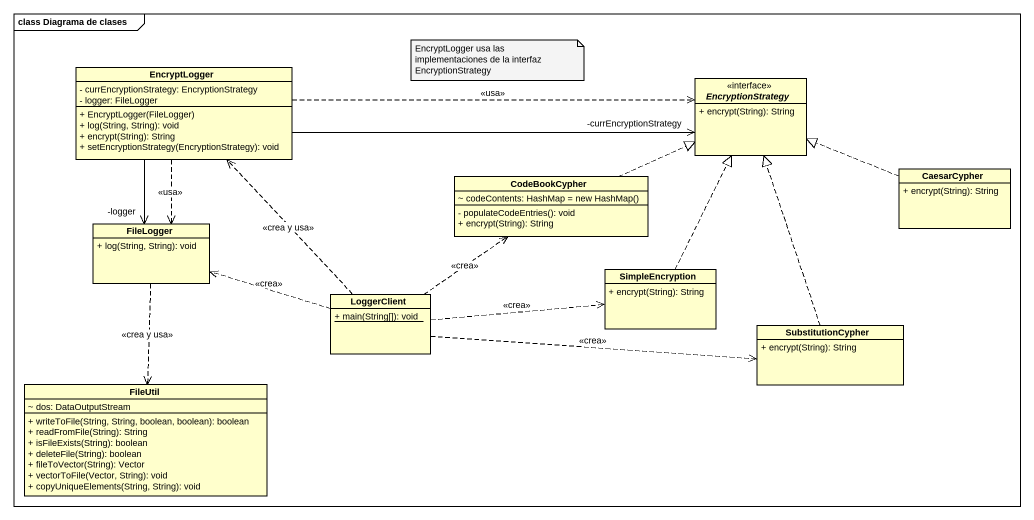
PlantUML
@startuml
mainframe class Diagrama de clases
hide circle
hide empty members
skinparam classAttributeIconSize 0
class EncryptLogger {
  - currEncryptionStrategy: EncryptionStrategy
  - logger: FileLogger
  + EncryptLogger(FileLogger)
  + log(String, String): void
  + encrypt(String): String
  + setEncryptionStrategy(EncryptionStrategy): void
}
interface EncryptionStrategy <<interface>> {
  + encrypt(String): String
}
class CodeBookCypher {
  {field} ~ codeContents: HashMap = new HashMap()
  - populateCodeEntries(): void
  + encrypt(String): String
}
class CaesarCypher {
  + encrypt(String): String
}
class FileLogger {
  + log(String, String): void
}
class SimpleEncryption {
  + encrypt(String): String
}
class LoggerClient {
  {static} + main(String[]): void
}
class SubstitutionCypher {
  + encrypt(String): String
}
class FileUtil {
  ~ dos: DataOutputStream
  + writeToFile(String, String, boolean, boolean): boolean
  + readFromFile(String): String
  + isFileExists(String): boolean
  + deleteFile(String): boolean
  + fileToVector(String): Vector
  + vectorToFile(Vector, String): void
  + copyUniqueElements(String, String): void
}
EncryptLogger -right-> "-currEncryptionStrategy" EncryptionStrategy
EncryptLogger .right.> EncryptionStrategy : <<usa>>
EncryptLogger --> "-logger" FileLogger
EncryptLogger ..> FileLogger : <<usa>>
CodeBookCypher .right.|> EncryptionStrategy
CaesarCypher .left.|> EncryptionStrategy
FileLogger ..> FileUtil : <<crea y usa>>
SimpleEncryption .up.|> EncryptionStrategy
LoggerClient .up.> EncryptLogger : <<crea y usa>>
LoggerClient .up.> CodeBookCypher : <<crea>>
LoggerClient .left.> FileLogger : <<crea>>
LoggerClient .right.> SimpleEncryption : <<crea>>
LoggerClient .right.> SubstitutionCypher : <<crea>>
SubstitutionCypher .up.|> EncryptionStrategy
note as N1
  EncryptLogger usa las implementaciones de la interfaz EncryptionStrategy
end note
@enduml
